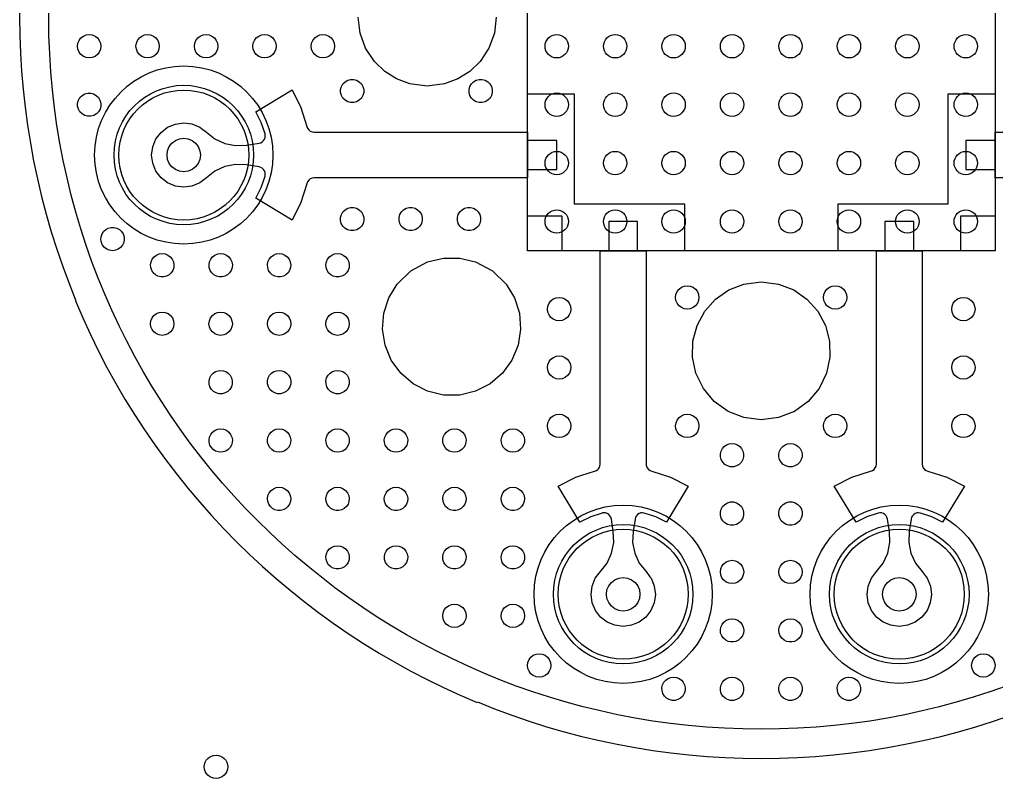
# Model space of a CAD drawing. Header units: millimetres. Extents: x -13 to 15.8, y -13 to 13.
# Drawn here: x -12.69 to 4.03, y -13.04 to -0.04 of the extents above; entities that cross this region are included whole.
import ezdxf

# ---------------------------------------------------------------- set-up
doc = ezdxf.new("R2010")
doc.units = ezdxf.units.MM
for name, color, linetype in [('BoardOutline', 55, 'CONTINUOUS'), ('ContourRouting', 180, 'CONTINUOUS'), ('ContourRoutingFinal', 216, 'CONTINUOUS'), ('Default', 1, 'CONTINUOUS'), ('DrillPlated', 6, 'CONTINUOUS'), ('Fiducial', 1, 'CONTINUOUS'), ('PocketBottom', 3, 'CONTINUOUS'), ('PocketBottomFinal', 52, 'CONTINUOUS'), ('PocketTop', 4, 'CONTINUOUS'), ('PocketTopFinal', 9, 'CONTINUOUS'), ('RuboutTop', 216, 'CONTINUOUS'), ('TopLayer', 208, 'CONTINUOUS')]:
    doc.layers.add(name, color=color, linetype=linetype)

# ---------------------------------------------------------------- blocks, each defined once
blk = doc.blocks.new('New_DXF_Cell')
at = {"layer": 'BoardOutline'}
blk.add_circle((0, 0), 12.192, dxfattribs=at)
at = {"layer": 'ContourRouting'}
for start, end in [(157.499999, -157.499999), (-112.500001, -67.499999)]:
    blk.add_arc((0, 0), 12.692, start, end, dxfattribs=at)
at = {"layer": 'ContourRoutingFinal'}
blk.add_arc((0, 0), 12.70189, -157.50001, -112.49999, dxfattribs=at)
at = {"layer": 'DrillPlated'}
blk.add_lwpolyline([(-4.5339, 0), (-4.56602, -0.27357), (-4.66063, -0.53226), (-4.81259, -0.762), (-4.98656, -0.92971), (-5.19103, -1.05851), (-5.41743, -1.143), (-5.715, -1.1811), (-6.01258, -1.143), (-6.23898, -1.05851), (-6.44344, -0.92971), (-6.61742, -0.762), (-6.76938, -0.53226), (-6.86399, -0.27357), (-6.8961, 0)], dxfattribs=at)
for points in [[(-11.44824, -0.30681), (-11.4, -0.32679), (-11.35858, -0.35858), (-11.3268, -0.4), (-11.30682, -0.44823), (-11.3, -0.5), (-11.30682, -0.55176), (-11.3268, -0.6), (-11.35858, -0.64142), (-11.4, -0.6732), (-11.44824, -0.69318), (-11.5, -0.7), (-11.55177, -0.69318), (-11.6, -0.6732), (-11.64143, -0.64142), (-11.67321, -0.6), (-11.69319, -0.55176), (-11.7, -0.5), (-11.69319, -0.44823), (-11.67321, -0.4), (-11.64143, -0.35858), (-11.6, -0.32679), (-11.55177, -0.30681), (-11.5, -0.3)], [(-10.44824, -0.30681), (-10.4, -0.32679), (-10.35858, -0.35858), (-10.3268, -0.4), (-10.30682, -0.44823), (-10.3, -0.5), (-10.30682, -0.55176), (-10.3268, -0.6), (-10.35858, -0.64142), (-10.4, -0.6732), (-10.44824, -0.69318), (-10.5, -0.7), (-10.55177, -0.69318), (-10.6, -0.6732), (-10.64143, -0.64142), (-10.67321, -0.6), (-10.69319, -0.55176), (-10.7, -0.5), (-10.69319, -0.44823), (-10.67321, -0.4), (-10.64143, -0.35858), (-10.6, -0.32679), (-10.55177, -0.30681), (-10.5, -0.3)], [(-9.44824, -0.30681), (-9.4, -0.32679), (-9.35858, -0.35858), (-9.3268, -0.4), (-9.30682, -0.44823), (-9.3, -0.5), (-9.30682, -0.55176), (-9.3268, -0.6), (-9.35858, -0.64142), (-9.4, -0.6732), (-9.44824, -0.69318), (-9.5, -0.7), (-9.55177, -0.69318), (-9.6, -0.6732), (-9.64143, -0.64142), (-9.67321, -0.6), (-9.69319, -0.55176), (-9.7, -0.5), (-9.69319, -0.44823), (-9.67321, -0.4), (-9.64143, -0.35858), (-9.6, -0.32679), (-9.55177, -0.30681), (-9.5, -0.3)], [(-8.44824, -0.30681), (-8.4, -0.32679), (-8.35858, -0.35858), (-8.3268, -0.4), (-8.30682, -0.44823), (-8.3, -0.5), (-8.30682, -0.55176), (-8.3268, -0.6), (-8.35858, -0.64142), (-8.4, -0.6732), (-8.44824, -0.69318), (-8.5, -0.7), (-8.55177, -0.69318), (-8.6, -0.6732), (-8.64143, -0.64142), (-8.67321, -0.6), (-8.69319, -0.55176), (-8.7, -0.5), (-8.69319, -0.44823), (-8.67321, -0.4), (-8.64143, -0.35858), (-8.6, -0.32679), (-8.55177, -0.30681), (-8.5, -0.3)], [(-7.44824, -0.30681), (-7.4, -0.32679), (-7.35858, -0.35858), (-7.3268, -0.4), (-7.30682, -0.44823), (-7.3, -0.5), (-7.30682, -0.55176), (-7.3268, -0.6), (-7.35858, -0.64142), (-7.4, -0.6732), (-7.44824, -0.69318), (-7.5, -0.7), (-7.55177, -0.69318), (-7.6, -0.6732), (-7.64143, -0.64142), (-7.67321, -0.6), (-7.69319, -0.55176), (-7.7, -0.5), (-7.69319, -0.44823), (-7.67321, -0.4), (-7.64143, -0.35858), (-7.6, -0.32679), (-7.55177, -0.30681), (-7.5, -0.3)], [(-6.92394, -1.08073), (-6.87893, -1.10651), (-6.84207, -1.143), (-6.81564, -1.18819), (-6.80184, -1.23869), (-6.80162, -1.29104), (-6.81499, -1.34165), (-6.84103, -1.38706), (-6.87797, -1.42415), (-6.92327, -1.45039), (-6.97383, -1.46398), (-7.02618, -1.46398), (-7.07674, -1.45039), (-7.12204, -1.42415), (-7.15897, -1.38706), (-7.18502, -1.34165), (-7.19839, -1.29104), (-7.19817, -1.23869), (-7.18437, -1.18819), (-7.15794, -1.143), (-7.12108, -1.10651), (-7.07607, -1.08073), (-7.02594, -1.06739), (-6.97407, -1.06739)], [(-4.72394, -1.08073), (-4.67893, -1.10651), (-4.64207, -1.143), (-4.61564, -1.18819), (-4.60184, -1.23869), (-4.60162, -1.29104), (-4.61499, -1.34165), (-4.64103, -1.38706), (-4.67797, -1.42415), (-4.72327, -1.45039), (-4.77383, -1.46398), (-4.82618, -1.46398), (-4.87674, -1.45039), (-4.92204, -1.42415), (-4.95897, -1.38706), (-4.98502, -1.34165), (-4.99839, -1.29104), (-4.99817, -1.23869), (-4.98437, -1.18819), (-4.95794, -1.143), (-4.92108, -1.10651), (-4.87607, -1.08073), (-4.82594, -1.06739), (-4.77407, -1.06739)], [(-11.42392, -1.31504), (-11.3789, -1.34083), (-11.34203, -1.37734), (-11.3158, -1.42211), (-11.30196, -1.47211), (-11.30145, -1.524), (-11.31457, -1.57493), (-11.34052, -1.62068), (-11.37749, -1.65808), (-11.42293, -1.68455), (-11.47371, -1.69826), (-11.5263, -1.69826), (-11.57708, -1.68455), (-11.62252, -1.65808), (-11.65949, -1.62068), (-11.68544, -1.57493), (-11.69856, -1.524), (-11.69805, -1.47211), (-11.68421, -1.42211), (-11.65798, -1.37734), (-11.62111, -1.34083), (-11.57609, -1.31504), (-11.52595, -1.30169), (-11.47406, -1.30169)], [(-9.80729, -2.08496), (-9.73807, -2.11363), (-9.67863, -2.15925), (-9.63301, -2.21869), (-9.60434, -2.28791), (-9.59456, -2.3622), (-9.60434, -2.43649), (-9.63301, -2.50571), (-9.67863, -2.56515), (-9.73807, -2.61077), (-9.80729, -2.63944), (-9.88158, -2.64922), (-9.95587, -2.63944), (-10.02509, -2.61077), (-10.08453, -2.56515), (-10.13015, -2.50571), (-10.15882, -2.43649), (-10.1686, -2.3622), (-10.15882, -2.28791), (-10.13015, -2.21869), (-10.08453, -2.15925), (-10.02509, -2.11363), (-9.95587, -2.08496), (-9.88158, -2.07518)], [(-6.92438, -3.27355), (-6.87957, -3.29903), (-6.84275, -3.33512), (-6.81639, -3.37943), (-6.80222, -3.429), (-6.80134, -3.48176), (-6.81428, -3.53291), (-6.84015, -3.57889), (-6.87715, -3.61652), (-6.92269, -3.64315), (-6.97362, -3.65695), (-7.02639, -3.65695), (-7.07731, -3.64315), (-7.12286, -3.61652), (-7.15986, -3.57889), (-7.18573, -3.53291), (-7.19867, -3.48176), (-7.19779, -3.429), (-7.18362, -3.37943), (-7.15726, -3.33512), (-7.12044, -3.29903), (-7.07563, -3.27355), (-7.02578, -3.26037), (-6.97423, -3.26037)], [(-5.92438, -3.27355), (-5.87957, -3.29903), (-5.84275, -3.33512), (-5.81639, -3.37943), (-5.80222, -3.429), (-5.80134, -3.48176), (-5.81428, -3.53291), (-5.84015, -3.57889), (-5.87715, -3.61652), (-5.92269, -3.64315), (-5.97362, -3.65695), (-6.02639, -3.65695), (-6.07731, -3.64315), (-6.12286, -3.61652), (-6.15986, -3.57889), (-6.18573, -3.53291), (-6.19867, -3.48176), (-6.19779, -3.429), (-6.18362, -3.37943), (-6.15726, -3.33512), (-6.12044, -3.29903), (-6.07563, -3.27355), (-6.02578, -3.26037), (-5.97423, -3.26037)], [(-4.92438, -3.27355), (-4.87957, -3.29903), (-4.84275, -3.33512), (-4.81639, -3.37943), (-4.80222, -3.429), (-4.80134, -3.48176), (-4.81428, -3.53291), (-4.84015, -3.57889), (-4.87715, -3.61652), (-4.92269, -3.64315), (-4.97362, -3.65695), (-5.02639, -3.65695), (-5.07731, -3.64315), (-5.12286, -3.61652), (-5.15986, -3.57889), (-5.18573, -3.53291), (-5.19867, -3.48176), (-5.19779, -3.429), (-5.18362, -3.37943), (-5.15726, -3.33512), (-5.12044, -3.29903), (-5.07563, -3.27355), (-5.02578, -3.26037), (-4.97423, -3.26037)], [(-11.02693, -3.61383), (-10.98325, -3.63762), (-10.94678, -3.67145), (-10.9198, -3.71324), (-10.90396, -3.76039), (-10.90025, -3.81), (-10.90914, -3.85977), (-10.93023, -3.90572), (-10.96216, -3.94491), (-11.00291, -3.97485), (-11.04985, -3.99361), (-11.1, -4), (-11.15016, -3.99361), (-11.1971, -3.97485), (-11.23784, -3.94491), (-11.26978, -3.90572), (-11.29086, -3.85977), (-11.29975, -3.81), (-11.29604, -3.76039), (-11.28021, -3.71324), (-11.25322, -3.67145), (-11.21676, -3.63762), (-11.17308, -3.61383), (-11.12488, -3.60155), (-11.07513, -3.60155)], [(-10.1997, -4.05643), (-10.15262, -4.07531), (-10.11181, -4.10542), (-10.07989, -4.14483), (-10.05891, -4.191), (-10.05026, -4.23998), (-10.05396, -4.28959), (-10.0698, -4.33675), (-10.09678, -4.37854), (-10.13324, -4.41238), (-10.17693, -4.43617), (-10.22513, -4.44845), (-10.27488, -4.44845), (-10.32308, -4.43617), (-10.36677, -4.41238), (-10.40323, -4.37854), (-10.43021, -4.33675), (-10.44605, -4.28959), (-10.44975, -4.23998), (-10.4411, -4.191), (-10.42012, -4.14483), (-10.38819, -4.10542), (-10.34738, -4.07531), (-10.30031, -4.05643), (-10.25, -4.05)], [(-9.1997, -4.05643), (-9.15262, -4.07531), (-9.11181, -4.10542), (-9.07989, -4.14483), (-9.05891, -4.191), (-9.05026, -4.23998), (-9.05396, -4.28959), (-9.0698, -4.33675), (-9.09678, -4.37854), (-9.13324, -4.41238), (-9.17693, -4.43617), (-9.22513, -4.44845), (-9.27488, -4.44845), (-9.32308, -4.43617), (-9.36677, -4.41238), (-9.40323, -4.37854), (-9.43021, -4.33675), (-9.44605, -4.28959), (-9.44975, -4.23998), (-9.4411, -4.191), (-9.42012, -4.14483), (-9.38819, -4.10542), (-9.34738, -4.07531), (-9.30031, -4.05643), (-9.25, -4.05)], [(-8.1997, -4.05643), (-8.15262, -4.07531), (-8.11181, -4.10542), (-8.07989, -4.14483), (-8.05891, -4.191), (-8.05026, -4.23998), (-8.05396, -4.28959), (-8.0698, -4.33675), (-8.09678, -4.37854), (-8.13324, -4.41238), (-8.17693, -4.43617), (-8.22513, -4.44845), (-8.27488, -4.44845), (-8.32308, -4.43617), (-8.36677, -4.41238), (-8.40323, -4.37854), (-8.43021, -4.33675), (-8.44605, -4.28959), (-8.44975, -4.23998), (-8.4411, -4.191), (-8.42012, -4.14483), (-8.38819, -4.10542), (-8.34738, -4.07531), (-8.30031, -4.05643), (-8.25, -4.05)], [(-7.1997, -4.05643), (-7.15262, -4.07531), (-7.11181, -4.10542), (-7.07989, -4.14483), (-7.05891, -4.191), (-7.05026, -4.23998), (-7.05396, -4.28959), (-7.0698, -4.33675), (-7.09678, -4.37854), (-7.13324, -4.41238), (-7.17693, -4.43617), (-7.22513, -4.44845), (-7.27488, -4.44845), (-7.32308, -4.43617), (-7.36677, -4.41238), (-7.40323, -4.37854), (-7.43021, -4.33675), (-7.44605, -4.28959), (-7.44975, -4.23998), (-7.4411, -4.191), (-7.42012, -4.14483), (-7.38819, -4.10542), (-7.34738, -4.07531), (-7.30031, -4.05643), (-7.25, -4.05)], [(-4.88754, -4.191), (-4.60076, -4.34527), (-4.36701, -4.572), (-4.22399, -4.80771), (-4.13951, -5.07015), (-4.11818, -5.34503), (-4.16116, -5.61737), (-4.2661, -5.87232), (-4.42729, -6.096), (-4.63888, -6.27819), (-4.88733, -6.40562), (-5.15875, -6.47117), (-5.43797, -6.47117), (-5.70938, -6.40562), (-5.95783, -6.27819), (-6.16942, -6.096), (-6.33061, -5.87232), (-6.43556, -5.61737), (-6.47853, -5.34503), (-6.4572, -5.07015), (-6.37272, -4.80771), (-6.2297, -4.572), (-5.99595, -4.34527), (-5.70917, -4.191), (-5.43789, -4.12552), (-5.15882, -4.12552)], [(-1.21394, -4.60681), (-1.1657, -4.62679), (-1.12428, -4.65858), (-1.0925, -4.7), (-1.07252, -4.74823), (-1.0657, -4.8), (-1.07252, -4.85176), (-1.0925, -4.9), (-1.12428, -4.94142), (-1.1657, -4.9732), (-1.21394, -4.99318), (-1.2657, -5), (-1.31747, -4.99318), (-1.3657, -4.9732), (-1.40713, -4.94142), (-1.43891, -4.9), (-1.45889, -4.85176), (-1.4657, -4.8), (-1.45889, -4.74823), (-1.43891, -4.7), (-1.40713, -4.65858), (-1.3657, -4.62679), (-1.31747, -4.60681), (-1.2657, -4.6)], [(0.29757, -4.572), (0.55546, -4.67267), (0.78284, -4.8306), (0.9672, -5.03713), (1.09843, -5.2809), (1.1693, -5.54852), (1.17593, -5.82529), (1.11796, -6.096), (0.99093, -6.35769), (0.80379, -6.58039), (0.5679, -6.7506), (0.29757, -6.858), (0, -6.8961), (-0.29758, -6.858), (-0.56791, -6.7506), (-0.8038, -6.58039), (-0.99094, -6.35769), (-1.11797, -6.096), (-1.17594, -5.82529), (-1.16931, -5.54852), (-1.09844, -5.2809), (-0.96721, -5.03713), (-0.78285, -4.8306), (-0.55547, -4.67267), (-0.29758, -4.572), (0, -4.5339)], [(1.31746, -4.60681), (1.3657, -4.62679), (1.40712, -4.65858), (1.4389, -4.7), (1.45888, -4.74823), (1.4657, -4.8), (1.45888, -4.85176), (1.4389, -4.9), (1.40712, -4.94142), (1.3657, -4.9732), (1.31746, -4.99318), (1.2657, -5), (1.21393, -4.99318), (1.1657, -4.9732), (1.12427, -4.94142), (1.09249, -4.9), (1.07251, -4.85176), (1.0657, -4.8), (1.07251, -4.74823), (1.09249, -4.7), (1.12427, -4.65858), (1.1657, -4.62679), (1.21393, -4.60681), (1.2657, -4.6)], [(-3.40694, -4.80681), (-3.3587, -4.82679), (-3.31728, -4.85858), (-3.2855, -4.9), (-3.26552, -4.94823), (-3.2587, -5), (-3.26552, -5.05176), (-3.2855, -5.1), (-3.31728, -5.14142), (-3.3587, -5.1732), (-3.40694, -5.19318), (-3.4587, -5.2), (-3.51047, -5.19318), (-3.5587, -5.1732), (-3.60013, -5.14142), (-3.63191, -5.1), (-3.65189, -5.05176), (-3.6587, -5), (-3.65189, -4.94823), (-3.63191, -4.9), (-3.60013, -4.85858), (-3.5587, -4.82679), (-3.51047, -4.80681), (-3.4587, -4.8)], [(3.51046, -4.80681), (3.5587, -4.82679), (3.60012, -4.85858), (3.6319, -4.9), (3.65188, -4.94823), (3.6587, -5), (3.65188, -5.05176), (3.6319, -5.1), (3.60012, -5.14142), (3.5587, -5.1732), (3.51046, -5.19318), (3.4587, -5.2), (3.40693, -5.19318), (3.3587, -5.1732), (3.31727, -5.14142), (3.28549, -5.1), (3.26551, -5.05176), (3.2587, -5), (3.26551, -4.94823), (3.28549, -4.9), (3.31727, -4.85858), (3.3587, -4.82679), (3.40693, -4.80681), (3.4587, -4.8)], [(-10.19824, -5.05681), (-10.15, -5.07679), (-10.10858, -5.10858), (-10.0768, -5.15), (-10.05682, -5.19823), (-10.05, -5.25), (-10.05682, -5.30176), (-10.0768, -5.35), (-10.10858, -5.39142), (-10.15, -5.4232), (-10.19824, -5.44318), (-10.25, -5.45), (-10.30177, -5.44318), (-10.35, -5.4232), (-10.39143, -5.39142), (-10.42321, -5.35), (-10.44319, -5.30176), (-10.45, -5.25), (-10.44319, -5.19823), (-10.42321, -5.15), (-10.39143, -5.10858), (-10.35, -5.07679), (-10.30177, -5.05681), (-10.25, -5.05)], [(-9.19824, -5.05681), (-9.15, -5.07679), (-9.10858, -5.10858), (-9.0768, -5.15), (-9.05682, -5.19823), (-9.05, -5.25), (-9.05682, -5.30176), (-9.0768, -5.35), (-9.10858, -5.39142), (-9.15, -5.4232), (-9.19824, -5.44318), (-9.25, -5.45), (-9.30177, -5.44318), (-9.35, -5.4232), (-9.39143, -5.39142), (-9.42321, -5.35), (-9.44319, -5.30176), (-9.45, -5.25), (-9.44319, -5.19823), (-9.42321, -5.15), (-9.39143, -5.10858), (-9.35, -5.07679), (-9.30177, -5.05681), (-9.25, -5.05)], [(-8.19824, -5.05681), (-8.15, -5.07679), (-8.10858, -5.10858), (-8.0768, -5.15), (-8.05682, -5.19823), (-8.05, -5.25), (-8.05682, -5.30176), (-8.0768, -5.35), (-8.10858, -5.39142), (-8.15, -5.4232), (-8.19824, -5.44318), (-8.25, -5.45), (-8.30177, -5.44318), (-8.35, -5.4232), (-8.39143, -5.39142), (-8.42321, -5.35), (-8.44319, -5.30176), (-8.45, -5.25), (-8.44319, -5.19823), (-8.42321, -5.15), (-8.39143, -5.10858), (-8.35, -5.07679), (-8.30177, -5.05681), (-8.25, -5.05)], [(-7.19824, -5.05681), (-7.15, -5.07679), (-7.10858, -5.10858), (-7.0768, -5.15), (-7.05682, -5.19823), (-7.05, -5.25), (-7.05682, -5.30176), (-7.0768, -5.35), (-7.10858, -5.39142), (-7.15, -5.4232), (-7.19824, -5.44318), (-7.25, -5.45), (-7.30177, -5.44318), (-7.35, -5.4232), (-7.39143, -5.39142), (-7.42321, -5.35), (-7.44319, -5.30176), (-7.45, -5.25), (-7.44319, -5.19823), (-7.42321, -5.15), (-7.39143, -5.10858), (-7.35, -5.07679), (-7.30177, -5.05681), (-7.25, -5.05)], [(-3.40749, -5.80667), (-3.3597, -5.82622), (-3.31851, -5.85737), (-3.28666, -5.89802), (-3.26628, -5.94547), (-3.25873, -5.99656), (-3.26452, -6.04787), (-3.28325, -6.096), (-3.31487, -6.13897), (-3.35672, -6.17205), (-3.40583, -6.19288), (-3.4587, -6.2), (-3.51158, -6.19288), (-3.56068, -6.17205), (-3.60254, -6.13897), (-3.63416, -6.096), (-3.65289, -6.04787), (-3.65867, -5.99656), (-3.65113, -5.94547), (-3.63075, -5.89802), (-3.5989, -5.85737), (-3.55771, -5.82622), (-3.50991, -5.80667), (-3.4587, -5.8)], [(3.50991, -5.80667), (3.5577, -5.82622), (3.59889, -5.85737), (3.63074, -5.89802), (3.65112, -5.94547), (3.65867, -5.99656), (3.65288, -6.04787), (3.63415, -6.096), (3.60253, -6.13897), (3.56068, -6.17205), (3.51157, -6.19288), (3.4587, -6.2), (3.40582, -6.19288), (3.35672, -6.17205), (3.31486, -6.13897), (3.28324, -6.096), (3.26451, -6.04787), (3.25873, -5.99656), (3.26627, -5.94547), (3.28665, -5.89802), (3.3185, -5.85737), (3.35969, -5.82622), (3.40749, -5.80667), (3.4587, -5.8)], [(-9.20428, -6.05529), (-9.16098, -6.0709), (-9.1224, -6.096), (-9.08734, -6.13363), (-9.06305, -6.17896), (-9.05111, -6.22898), (-9.05233, -6.2804), (-9.06662, -6.3298), (-9.09303, -6.37393), (-9.12982, -6.40986), (-9.17456, -6.43522), (-9.22429, -6.44834), (-9.27572, -6.44834), (-9.32545, -6.43522), (-9.37019, -6.40986), (-9.40698, -6.37393), (-9.43339, -6.3298), (-9.44768, -6.2804), (-9.4489, -6.22898), (-9.43696, -6.17896), (-9.41267, -6.13363), (-9.37761, -6.096), (-9.33903, -6.0709), (-9.29573, -6.05529), (-9.25, -6.05)], [(-8.20428, -6.05529), (-8.16098, -6.0709), (-8.1224, -6.096), (-8.08734, -6.13363), (-8.06305, -6.17896), (-8.05111, -6.22898), (-8.05233, -6.2804), (-8.06662, -6.3298), (-8.09303, -6.37393), (-8.12982, -6.40986), (-8.17456, -6.43522), (-8.22429, -6.44834), (-8.27572, -6.44834), (-8.32545, -6.43522), (-8.37019, -6.40986), (-8.40698, -6.37393), (-8.43339, -6.3298), (-8.44768, -6.2804), (-8.4489, -6.22898), (-8.43696, -6.17896), (-8.41267, -6.13363), (-8.37761, -6.096), (-8.33903, -6.0709), (-8.29573, -6.05529), (-8.25, -6.05)], [(-7.20428, -6.05529), (-7.16098, -6.0709), (-7.1224, -6.096), (-7.08734, -6.13363), (-7.06305, -6.17896), (-7.05111, -6.22898), (-7.05233, -6.2804), (-7.06662, -6.3298), (-7.09303, -6.37393), (-7.12982, -6.40986), (-7.17456, -6.43522), (-7.22429, -6.44834), (-7.27572, -6.44834), (-7.32545, -6.43522), (-7.37019, -6.40986), (-7.40698, -6.37393), (-7.43339, -6.3298), (-7.44768, -6.2804), (-7.4489, -6.22898), (-7.43696, -6.17896), (-7.41267, -6.13363), (-7.37761, -6.096), (-7.33903, -6.0709), (-7.29573, -6.05529), (-7.25, -6.05)], [(-3.4072, -6.80674), (-3.35918, -6.82652), (-3.31786, -6.858), (-3.28623, -6.89874), (-3.26607, -6.94621), (-3.25872, -6.99726), (-3.26467, -7.0485), (-3.28549, -7.09998), (-3.31965, -7.14375), (-3.36063, -7.1743), (-3.40801, -7.19347), (-3.4587, -7.2), (-3.5094, -7.19347), (-3.55678, -7.1743), (-3.59776, -7.14375), (-3.63192, -7.09998), (-3.65273, -7.0485), (-3.65869, -6.99726), (-3.65134, -6.94621), (-3.63118, -6.89874), (-3.59954, -6.858), (-3.55823, -6.82652), (-3.5102, -6.80674), (-3.4587, -6.8)], [(-1.2142, -6.80674), (-1.16618, -6.82652), (-1.12486, -6.858), (-1.09323, -6.89874), (-1.07307, -6.94621), (-1.06572, -6.99726), (-1.07167, -7.0485), (-1.09249, -7.09998), (-1.12665, -7.14375), (-1.16763, -7.1743), (-1.21501, -7.19347), (-1.2657, -7.2), (-1.3164, -7.19347), (-1.36378, -7.1743), (-1.40476, -7.14375), (-1.43892, -7.09998), (-1.45973, -7.0485), (-1.46569, -6.99726), (-1.45834, -6.94621), (-1.43818, -6.89874), (-1.40654, -6.858), (-1.36523, -6.82652), (-1.3172, -6.80674), (-1.2657, -6.8)], [(1.3172, -6.80674), (1.36522, -6.82652), (1.40654, -6.858), (1.43817, -6.89874), (1.45833, -6.94621), (1.46568, -6.99726), (1.45973, -7.0485), (1.43891, -7.09998), (1.40475, -7.14375), (1.36377, -7.1743), (1.31639, -7.19347), (1.2657, -7.2), (1.215, -7.19347), (1.16762, -7.1743), (1.12664, -7.14375), (1.09248, -7.09998), (1.07167, -7.0485), (1.06571, -6.99726), (1.07306, -6.94621), (1.09322, -6.89874), (1.12486, -6.858), (1.16617, -6.82652), (1.2142, -6.80674), (1.2657, -6.8)], [(3.5102, -6.80674), (3.55822, -6.82652), (3.59954, -6.858), (3.63117, -6.89874), (3.65133, -6.94621), (3.65868, -6.99726), (3.65273, -7.0485), (3.63191, -7.09998), (3.59775, -7.14375), (3.55677, -7.1743), (3.50939, -7.19347), (3.4587, -7.2), (3.408, -7.19347), (3.36062, -7.1743), (3.31964, -7.14375), (3.28548, -7.09998), (3.26467, -7.0485), (3.25871, -6.99726), (3.26606, -6.94621), (3.28622, -6.89874), (3.31786, -6.858), (3.35917, -6.82652), (3.4072, -6.80674), (3.4587, -6.8)], [(-9.2, -7.05635), (-9.15318, -7.075), (-9.1125, -7.10476), (-9.08056, -7.14375), (-9.05939, -7.18945), (-9.05031, -7.239), (-9.05319, -7.28557), (-9.06679, -7.3302), (-9.09036, -7.37047), (-9.12261, -7.40418), (-9.1618, -7.4295), (-9.20473, -7.44481), (-9.25, -7.45), (-9.29528, -7.44481), (-9.33821, -7.4295), (-9.3774, -7.40418), (-9.40965, -7.37047), (-9.43322, -7.3302), (-9.44682, -7.28557), (-9.4497, -7.239), (-9.44062, -7.18945), (-9.41945, -7.14375), (-9.3875, -7.10476), (-9.34683, -7.075), (-9.3, -7.05635), (-9.25, -7.05)], [(-8.2, -7.05635), (-8.15318, -7.075), (-8.1125, -7.10476), (-8.08056, -7.14375), (-8.05939, -7.18945), (-8.05031, -7.239), (-8.05319, -7.28557), (-8.06679, -7.3302), (-8.09036, -7.37047), (-8.12261, -7.40418), (-8.1618, -7.4295), (-8.20473, -7.44481), (-8.25, -7.45), (-8.29528, -7.44481), (-8.33821, -7.4295), (-8.3774, -7.40418), (-8.40965, -7.37047), (-8.43322, -7.3302), (-8.44682, -7.28557), (-8.4497, -7.239), (-8.44062, -7.18945), (-8.41945, -7.14375), (-8.3875, -7.10476), (-8.34683, -7.075), (-8.3, -7.05635), (-8.25, -7.05)], [(-7.2, -7.05635), (-7.15318, -7.075), (-7.1125, -7.10476), (-7.08056, -7.14375), (-7.05939, -7.18945), (-7.05031, -7.239), (-7.05319, -7.28557), (-7.06679, -7.3302), (-7.09036, -7.37047), (-7.12261, -7.40418), (-7.1618, -7.4295), (-7.20473, -7.44481), (-7.25, -7.45), (-7.29528, -7.44481), (-7.33821, -7.4295), (-7.3774, -7.40418), (-7.40965, -7.37047), (-7.43322, -7.3302), (-7.44682, -7.28557), (-7.4497, -7.239), (-7.44062, -7.18945), (-7.41945, -7.14375), (-7.3875, -7.10476), (-7.34683, -7.075), (-7.3, -7.05635), (-7.25, -7.05)], [(-6.2, -7.05635), (-6.15318, -7.075), (-6.1125, -7.10476), (-6.08056, -7.14375), (-6.05939, -7.18945), (-6.05031, -7.239), (-6.05319, -7.28557), (-6.06679, -7.3302), (-6.09036, -7.37047), (-6.12261, -7.40418), (-6.1618, -7.4295), (-6.20473, -7.44481), (-6.25, -7.45), (-6.29528, -7.44481), (-6.33821, -7.4295), (-6.3774, -7.40418), (-6.40965, -7.37047), (-6.43322, -7.3302), (-6.44682, -7.28557), (-6.4497, -7.239), (-6.44062, -7.18945), (-6.41945, -7.14375), (-6.3875, -7.10476), (-6.34683, -7.075), (-6.3, -7.05635), (-6.25, -7.05)], [(-5.2, -7.05635), (-5.15318, -7.075), (-5.1125, -7.10476), (-5.08056, -7.14375), (-5.05939, -7.18945), (-5.05031, -7.239), (-5.05319, -7.28557), (-5.06679, -7.3302), (-5.09036, -7.37047), (-5.12261, -7.40418), (-5.1618, -7.4295), (-5.20473, -7.44481), (-5.25, -7.45), (-5.29528, -7.44481), (-5.33821, -7.4295), (-5.3774, -7.40418), (-5.40965, -7.37047), (-5.43322, -7.3302), (-5.44682, -7.28557), (-5.4497, -7.239), (-5.44062, -7.18945), (-5.41945, -7.14375), (-5.3875, -7.10476), (-5.34683, -7.075), (-5.3, -7.05635), (-5.25, -7.05)], [(-4.2, -7.05635), (-4.15318, -7.075), (-4.1125, -7.10476), (-4.08056, -7.14375), (-4.05939, -7.18945), (-4.05031, -7.239), (-4.05319, -7.28557), (-4.06679, -7.3302), (-4.09036, -7.37047), (-4.12261, -7.40418), (-4.1618, -7.4295), (-4.20473, -7.44481), (-4.25, -7.45), (-4.29528, -7.44481), (-4.33821, -7.4295), (-4.3774, -7.40418), (-4.40965, -7.37047), (-4.43322, -7.3302), (-4.44682, -7.28557), (-4.4497, -7.239), (-4.44062, -7.18945), (-4.41945, -7.14375), (-4.3875, -7.10476), (-4.34683, -7.075), (-4.3, -7.05635), (-4.25, -7.05)], [(-0.45205, -7.30583), (-0.4069, -7.32299), (-0.36718, -7.35048), (-0.3352, -7.38668), (-0.31284, -7.4295), (-0.3012, -7.47818), (-0.30201, -7.52823), (-0.31522, -7.57651), (-0.34, -7.62), (-0.37701, -7.65771), (-0.4226, -7.68441), (-0.47359, -7.69825), (-0.52642, -7.69825), (-0.57741, -7.68441), (-0.623, -7.65771), (-0.66, -7.62), (-0.68479, -7.57651), (-0.698, -7.52823), (-0.69881, -7.47818), (-0.68717, -7.4295), (-0.66481, -7.38668), (-0.63283, -7.35048), (-0.59311, -7.32299), (-0.54796, -7.30583), (-0.5, -7.3)], [(0.54795, -7.30583), (0.5931, -7.32299), (0.63282, -7.35048), (0.6648, -7.38668), (0.68716, -7.4295), (0.6988, -7.47818), (0.69799, -7.52823), (0.68478, -7.57651), (0.66, -7.62), (0.62299, -7.65771), (0.5774, -7.68441), (0.52641, -7.69825), (0.47358, -7.69825), (0.42259, -7.68441), (0.377, -7.65771), (0.34, -7.62), (0.31521, -7.57651), (0.302, -7.52823), (0.30119, -7.47818), (0.31283, -7.4295), (0.33519, -7.38668), (0.36717, -7.35048), (0.40689, -7.32299), (0.45204, -7.30583), (0.5, -7.3)], [(-8.1996, -8.05646), (-8.15244, -8.07541), (-8.11159, -8.10564), (-8.07967, -8.14518), (-8.05875, -8.1915), (-8.05018, -8.24152), (-8.05448, -8.29208), (-8.07137, -8.33993), (-8.09975, -8.382), (-8.1359, -8.41426), (-8.17875, -8.43687), (-8.22578, -8.44853), (-8.27423, -8.44853), (-8.32126, -8.43687), (-8.36411, -8.41426), (-8.40026, -8.382), (-8.42864, -8.33993), (-8.44553, -8.29208), (-8.44982, -8.24152), (-8.44126, -8.1915), (-8.42034, -8.14518), (-8.38842, -8.10564), (-8.34757, -8.07541), (-8.30041, -8.05646), (-8.25, -8.05)], [(-7.1996, -8.05646), (-7.15244, -8.07541), (-7.11159, -8.10564), (-7.07967, -8.14518), (-7.05875, -8.1915), (-7.05018, -8.24152), (-7.05448, -8.29208), (-7.07137, -8.33993), (-7.09975, -8.382), (-7.1359, -8.41426), (-7.17875, -8.43687), (-7.22578, -8.44853), (-7.27423, -8.44853), (-7.32126, -8.43687), (-7.36411, -8.41426), (-7.40026, -8.382), (-7.42864, -8.33993), (-7.44553, -8.29208), (-7.44982, -8.24152), (-7.44126, -8.1915), (-7.42034, -8.14518), (-7.38842, -8.10564), (-7.34757, -8.07541), (-7.30041, -8.05646), (-7.25, -8.05)], [(-6.1996, -8.05646), (-6.15244, -8.07541), (-6.11159, -8.10564), (-6.07967, -8.14518), (-6.05875, -8.1915), (-6.05018, -8.24152), (-6.05448, -8.29208), (-6.07137, -8.33993), (-6.09975, -8.382), (-6.1359, -8.41426), (-6.17875, -8.43687), (-6.22578, -8.44853), (-6.27423, -8.44853), (-6.32126, -8.43687), (-6.36411, -8.41426), (-6.40026, -8.382), (-6.42864, -8.33993), (-6.44553, -8.29208), (-6.44982, -8.24152), (-6.44126, -8.1915), (-6.42034, -8.14518), (-6.38842, -8.10564), (-6.34757, -8.07541), (-6.30041, -8.05646), (-6.25, -8.05)], [(-5.1996, -8.05646), (-5.15244, -8.07541), (-5.11159, -8.10564), (-5.07967, -8.14518), (-5.05875, -8.1915), (-5.05018, -8.24152), (-5.05448, -8.29208), (-5.07137, -8.33993), (-5.09975, -8.382), (-5.1359, -8.41426), (-5.17875, -8.43687), (-5.22578, -8.44853), (-5.27423, -8.44853), (-5.32126, -8.43687), (-5.36411, -8.41426), (-5.40026, -8.382), (-5.42864, -8.33993), (-5.44553, -8.29208), (-5.44982, -8.24152), (-5.44126, -8.1915), (-5.42034, -8.14518), (-5.38842, -8.10564), (-5.34757, -8.07541), (-5.30041, -8.05646), (-5.25, -8.05)], [(-4.1996, -8.05646), (-4.15244, -8.07541), (-4.11159, -8.10564), (-4.07967, -8.14518), (-4.05875, -8.1915), (-4.05018, -8.24152), (-4.05448, -8.29208), (-4.07137, -8.33993), (-4.09975, -8.382), (-4.1359, -8.41426), (-4.17875, -8.43687), (-4.22578, -8.44853), (-4.27423, -8.44853), (-4.32126, -8.43687), (-4.36411, -8.41426), (-4.40026, -8.382), (-4.42864, -8.33993), (-4.44553, -8.29208), (-4.44982, -8.24152), (-4.44126, -8.1915), (-4.42034, -8.14518), (-4.38842, -8.10564), (-4.34757, -8.07541), (-4.30041, -8.05646), (-4.25, -8.05)], [(-0.42162, -8.316), (-0.37561, -8.34339), (-0.33852, -8.382), (-0.31369, -8.4273), (-0.30128, -8.47745), (-0.30213, -8.52911), (-0.31619, -8.57882), (-0.34252, -8.62328), (-0.37935, -8.6595), (-0.42423, -8.68509), (-0.47417, -8.69832), (-0.52584, -8.69832), (-0.57578, -8.68509), (-0.62066, -8.6595), (-0.65749, -8.62328), (-0.68382, -8.57882), (-0.69787, -8.52911), (-0.69873, -8.47745), (-0.68632, -8.4273), (-0.66149, -8.382), (-0.6244, -8.34339), (-0.57839, -8.316), (-0.52677, -8.3018), (-0.47324, -8.3018)], [(0.57838, -8.316), (0.62439, -8.34339), (0.66148, -8.382), (0.68631, -8.4273), (0.69872, -8.47745), (0.69787, -8.52911), (0.68381, -8.57882), (0.65748, -8.62328), (0.62065, -8.6595), (0.57577, -8.68509), (0.52583, -8.69832), (0.47416, -8.69832), (0.42422, -8.68509), (0.37934, -8.6595), (0.34251, -8.62328), (0.31618, -8.57882), (0.30213, -8.52911), (0.30127, -8.47745), (0.31368, -8.4273), (0.33851, -8.382), (0.3756, -8.34339), (0.42161, -8.316), (0.47323, -8.3018), (0.52676, -8.3018)], [(-7.19993, -9.05637), (-7.15305, -9.07507), (-7.11234, -9.10491), (-7.0804, -9.144), (-7.05942, -9.18935), (-7.05034, -9.23849), (-7.05372, -9.28835), (-7.06935, -9.33581), (-7.09626, -9.37792), (-7.13278, -9.41204), (-7.17661, -9.43604), (-7.22502, -9.44843), (-7.27499, -9.44843), (-7.3234, -9.43604), (-7.36723, -9.41204), (-7.40375, -9.37792), (-7.43066, -9.33581), (-7.44629, -9.28835), (-7.44967, -9.23849), (-7.44059, -9.18935), (-7.4196, -9.144), (-7.38767, -9.10491), (-7.34696, -9.07507), (-7.30008, -9.05637), (-7.25, -9.05)], [(-6.19993, -9.05637), (-6.15305, -9.07507), (-6.11234, -9.10491), (-6.0804, -9.144), (-6.05942, -9.18935), (-6.05034, -9.23849), (-6.05372, -9.28835), (-6.06935, -9.33581), (-6.09626, -9.37792), (-6.13278, -9.41204), (-6.17661, -9.43604), (-6.22502, -9.44843), (-6.27499, -9.44843), (-6.3234, -9.43604), (-6.36723, -9.41204), (-6.40375, -9.37792), (-6.43066, -9.33581), (-6.44629, -9.28835), (-6.44967, -9.23849), (-6.44059, -9.18935), (-6.4196, -9.144), (-6.38767, -9.10491), (-6.34696, -9.07507), (-6.30008, -9.05637), (-6.25, -9.05)], [(-5.19993, -9.05637), (-5.15305, -9.07507), (-5.11234, -9.10491), (-5.0804, -9.144), (-5.05942, -9.18935), (-5.05034, -9.23849), (-5.05372, -9.28835), (-5.06935, -9.33581), (-5.09626, -9.37792), (-5.13278, -9.41204), (-5.17661, -9.43604), (-5.22502, -9.44843), (-5.27499, -9.44843), (-5.3234, -9.43604), (-5.36723, -9.41204), (-5.40375, -9.37792), (-5.43066, -9.33581), (-5.44629, -9.28835), (-5.44967, -9.23849), (-5.44059, -9.18935), (-5.4196, -9.144), (-5.38767, -9.10491), (-5.34696, -9.07507), (-5.30008, -9.05637), (-5.25, -9.05)], [(-4.19993, -9.05637), (-4.15305, -9.07507), (-4.11234, -9.10491), (-4.0804, -9.144), (-4.05942, -9.18935), (-4.05034, -9.23849), (-4.05372, -9.28835), (-4.06935, -9.33581), (-4.09626, -9.37792), (-4.13278, -9.41204), (-4.17661, -9.43604), (-4.22502, -9.44843), (-4.27499, -9.44843), (-4.3234, -9.43604), (-4.36723, -9.41204), (-4.40375, -9.37792), (-4.43066, -9.33581), (-4.44629, -9.28835), (-4.44967, -9.23849), (-4.44059, -9.18935), (-4.4196, -9.144), (-4.38767, -9.10491), (-4.34696, -9.07507), (-4.30008, -9.05637), (-4.25, -9.05)], [(-0.44824, -9.30681), (-0.4, -9.32679), (-0.35858, -9.35858), (-0.3268, -9.4), (-0.30682, -9.44823), (-0.3, -9.5), (-0.30682, -9.55176), (-0.3268, -9.6), (-0.35858, -9.64142), (-0.4, -9.6732), (-0.44824, -9.69318), (-0.5, -9.7), (-0.55177, -9.69318), (-0.6, -9.6732), (-0.64143, -9.64142), (-0.67321, -9.6), (-0.69319, -9.55176), (-0.7, -9.5), (-0.69319, -9.44823), (-0.67321, -9.4), (-0.64143, -9.35858), (-0.6, -9.32679), (-0.55177, -9.30681), (-0.5, -9.3)], [(0.55176, -9.30681), (0.6, -9.32679), (0.64142, -9.35858), (0.6732, -9.4), (0.69318, -9.44823), (0.7, -9.5), (0.69318, -9.55176), (0.6732, -9.6), (0.64142, -9.64142), (0.6, -9.6732), (0.55176, -9.69318), (0.5, -9.7), (0.44823, -9.69318), (0.4, -9.6732), (0.35857, -9.64142), (0.32679, -9.6), (0.30681, -9.55176), (0.3, -9.5), (0.30681, -9.44823), (0.32679, -9.4), (0.35857, -9.35858), (0.4, -9.32679), (0.44823, -9.30681), (0.5, -9.3)], [(-2.28791, -9.60434), (-2.21869, -9.63301), (-2.15925, -9.67863), (-2.11363, -9.73807), (-2.08496, -9.80729), (-2.07518, -9.88158), (-2.08496, -9.95587), (-2.11363, -10.02509), (-2.15925, -10.08453), (-2.21869, -10.13015), (-2.28791, -10.15882), (-2.3622, -10.1686), (-2.43649, -10.15882), (-2.50571, -10.13015), (-2.56515, -10.08453), (-2.61077, -10.02509), (-2.63944, -9.95587), (-2.64922, -9.88158), (-2.63944, -9.80729), (-2.61077, -9.73807), (-2.56515, -9.67863), (-2.50571, -9.63301), (-2.43649, -9.60434), (-2.3622, -9.59456)], [(2.43649, -9.60434), (2.50571, -9.63301), (2.56515, -9.67863), (2.61077, -9.73807), (2.63944, -9.80729), (2.64922, -9.88158), (2.63944, -9.95587), (2.61077, -10.02509), (2.56515, -10.08453), (2.50571, -10.13015), (2.43649, -10.15882), (2.3622, -10.1686), (2.28791, -10.15882), (2.21869, -10.13015), (2.15925, -10.08453), (2.11363, -10.02509), (2.08496, -9.95587), (2.07518, -9.88158), (2.08496, -9.80729), (2.11363, -9.73807), (2.15925, -9.67863), (2.21869, -9.63301), (2.28791, -9.60434), (2.3622, -9.59456)], [(-5.19824, -10.05681), (-5.15, -10.07679), (-5.10858, -10.10858), (-5.0768, -10.15), (-5.05682, -10.19823), (-5.05, -10.25), (-5.05682, -10.30176), (-5.0768, -10.35), (-5.10858, -10.39142), (-5.15, -10.4232), (-5.19824, -10.44318), (-5.25, -10.45), (-5.30177, -10.44318), (-5.35, -10.4232), (-5.39143, -10.39142), (-5.42321, -10.35), (-5.44319, -10.30176), (-5.45, -10.25), (-5.44319, -10.19823), (-5.42321, -10.15), (-5.39143, -10.10858), (-5.35, -10.07679), (-5.30177, -10.05681), (-5.25, -10.05)], [(-4.19824, -10.05681), (-4.15, -10.07679), (-4.10858, -10.10858), (-4.0768, -10.15), (-4.05682, -10.19823), (-4.05, -10.25), (-4.05682, -10.30176), (-4.0768, -10.35), (-4.10858, -10.39142), (-4.15, -10.4232), (-4.19824, -10.44318), (-4.25, -10.45), (-4.30177, -10.44318), (-4.35, -10.4232), (-4.39143, -10.39142), (-4.42321, -10.35), (-4.44319, -10.30176), (-4.45, -10.25), (-4.44319, -10.19823), (-4.42321, -10.15), (-4.39143, -10.10858), (-4.35, -10.07679), (-4.30177, -10.05681), (-4.25, -10.05)], [(-0.44921, -10.30656), (-0.40174, -10.3258), (-0.36072, -10.35648), (-0.32883, -10.39656), (-0.30817, -10.44343), (-0.30009, -10.49401), (-0.30513, -10.54498), (-0.32295, -10.593), (-0.35237, -10.63493), (-0.39149, -10.668), (-0.43253, -10.68827), (-0.47711, -10.69868), (-0.52289, -10.69868), (-0.56748, -10.68827), (-0.60852, -10.668), (-0.64763, -10.63493), (-0.67706, -10.593), (-0.69488, -10.54498), (-0.69991, -10.49401), (-0.69184, -10.44343), (-0.67118, -10.39656), (-0.63929, -10.35648), (-0.59827, -10.3258), (-0.5508, -10.30656), (-0.5, -10.3)], [(0.55079, -10.30656), (0.59826, -10.3258), (0.63928, -10.35648), (0.67117, -10.39656), (0.69183, -10.44343), (0.69991, -10.49401), (0.69487, -10.54498), (0.67705, -10.593), (0.64763, -10.63493), (0.60851, -10.668), (0.56747, -10.68827), (0.52289, -10.69868), (0.47711, -10.69868), (0.43252, -10.68827), (0.39148, -10.668), (0.35237, -10.63493), (0.32294, -10.593), (0.30512, -10.54498), (0.30009, -10.49401), (0.30816, -10.44343), (0.32882, -10.39656), (0.36071, -10.35648), (0.40173, -10.3258), (0.4492, -10.30656), (0.5, -10.3)], [(-3.74824, -10.90681), (-3.7, -10.92679), (-3.65858, -10.95858), (-3.6268, -11), (-3.60682, -11.04823), (-3.6, -11.1), (-3.60682, -11.15176), (-3.6268, -11.2), (-3.65858, -11.24142), (-3.7, -11.2732), (-3.74824, -11.29318), (-3.8, -11.3), (-3.85177, -11.29318), (-3.9, -11.2732), (-3.94143, -11.24142), (-3.97321, -11.2), (-3.99319, -11.15176), (-4, -11.1), (-3.99319, -11.04823), (-3.97321, -11), (-3.94143, -10.95858), (-3.9, -10.92679), (-3.85177, -10.90681), (-3.8, -10.9)], [(3.85176, -10.90681), (3.9, -10.92679), (3.94142, -10.95858), (3.9732, -11), (3.99318, -11.04823), (4, -11.1), (3.99318, -11.15176), (3.9732, -11.2), (3.94142, -11.24142), (3.9, -11.2732), (3.85176, -11.29318), (3.8, -11.3), (3.74823, -11.29318), (3.7, -11.2732), (3.65857, -11.24142), (3.62679, -11.2), (3.60681, -11.15176), (3.6, -11.1), (3.60681, -11.04823), (3.62679, -11), (3.65857, -10.95858), (3.7, -10.92679), (3.74823, -10.90681), (3.8, -10.9)], [(-1.45195, -11.30586), (-1.40671, -11.32309), (-1.36694, -11.35069), (-1.33496, -11.38703), (-1.31265, -11.43), (-1.30101, -11.47994), (-1.30245, -11.5312), (-1.31688, -11.58041), (-1.34335, -11.62434), (-1.38012, -11.66008), (-1.42477, -11.68531), (-1.47436, -11.69835), (-1.52565, -11.69835), (-1.57524, -11.68531), (-1.61989, -11.66008), (-1.65666, -11.62434), (-1.68313, -11.58041), (-1.69756, -11.5312), (-1.699, -11.47994), (-1.68735, -11.43), (-1.66505, -11.38703), (-1.63307, -11.35069), (-1.5933, -11.32309), (-1.54806, -11.30586), (-1.5, -11.3)], [(-0.45195, -11.30586), (-0.40671, -11.32309), (-0.36694, -11.35069), (-0.33496, -11.38703), (-0.31265, -11.43), (-0.30101, -11.47994), (-0.30245, -11.5312), (-0.31688, -11.58041), (-0.34335, -11.62434), (-0.38012, -11.66008), (-0.42477, -11.68531), (-0.47436, -11.69835), (-0.52565, -11.69835), (-0.57524, -11.68531), (-0.61989, -11.66008), (-0.65666, -11.62434), (-0.68313, -11.58041), (-0.69756, -11.5312), (-0.699, -11.47994), (-0.68735, -11.43), (-0.66505, -11.38703), (-0.63307, -11.35069), (-0.5933, -11.32309), (-0.54806, -11.30586), (-0.5, -11.3)], [(0.54805, -11.30586), (0.59329, -11.32309), (0.63306, -11.35069), (0.66504, -11.38703), (0.68735, -11.43), (0.69899, -11.47994), (0.69755, -11.5312), (0.68312, -11.58041), (0.65665, -11.62434), (0.61988, -11.66008), (0.57523, -11.68531), (0.52564, -11.69835), (0.47435, -11.69835), (0.42476, -11.68531), (0.38011, -11.66008), (0.34334, -11.62434), (0.31687, -11.58041), (0.30244, -11.5312), (0.301, -11.47994), (0.31265, -11.43), (0.33495, -11.38703), (0.36693, -11.35069), (0.4067, -11.32309), (0.45194, -11.30586), (0.5, -11.3)], [(1.54805, -11.30586), (1.59329, -11.32309), (1.63306, -11.35069), (1.66504, -11.38703), (1.68735, -11.43), (1.69899, -11.47994), (1.69755, -11.5312), (1.68312, -11.58041), (1.65665, -11.62434), (1.61988, -11.66008), (1.57523, -11.68531), (1.52564, -11.69835), (1.47435, -11.69835), (1.42476, -11.68531), (1.38011, -11.66008), (1.34334, -11.62434), (1.31687, -11.58041), (1.30244, -11.5312), (1.301, -11.47994), (1.31265, -11.43), (1.33495, -11.38703), (1.36693, -11.35069), (1.4067, -11.32309), (1.45194, -11.30586), (1.5, -11.3)]]:
    blk.add_lwpolyline(points, close=True, dxfattribs=at)
for centre in [(-3.5, -0.5), (-2.5, -0.5), (-1.5, -0.5), (-0.5, -0.5), (0.5, -0.5), (1.5, -0.5), (2.5, -0.5), (3.5, -0.5), (-3.5, -1.5), (-2.5, -1.5), (-1.5, -1.5), (-0.5, -1.5), (0.5, -1.5), (1.5, -1.5), (2.5, -1.5), (3.5, -1.5), (-3.5, -2.5), (-2.5, -2.5), (-1.5, -2.5), (-0.5, -2.5), (0.5, -2.5), (1.5, -2.5), (2.5, -2.5), (3.5, -2.5), (-3.5, -3.5), (-2.5, -3.5), (-1.5, -3.5), (-0.5, -3.5), (0.5, -3.5), (1.5, -3.5), (2.5, -3.5), (3.5, -3.5)]:
    blk.add_circle(centre, 0.2, dxfattribs=at)
at = {"layer": 'Fiducial'}
blk.add_circle((-9.33, -12.835), 0.2, dxfattribs=at)
at = {"layer": 'PocketBottom'}
for centre in [(-9.88158, -2.3622), (-2.3622, -9.88158), (2.3622, -9.88158)]:
    blk.add_circle(centre, 1.1938, dxfattribs=at)
at = {"layer": 'PocketBottomFinal'}
for centre in [(-9.88158, -2.3622), (-2.3622, -9.88158), (2.3622, -9.88158)]:
    blk.add_circle(centre, 1.11252, dxfattribs=at)
at = {"layer": 'PocketTop'}
blk.add_lwpolyline([(4, 2.1157), (4, -2.1157), (3.5, -2.1157), (3.5, -2.6087), (4, -2.6087), (4, -4), (2.6087, -4), (2.6087, -3.5), (2.1157, -3.5), (2.1157, -4), (-2.1157, -4), (-2.1157, -3.5), (-2.6087, -3.5), (-2.6087, -4), (-4, -4), (-4, -2.6087), (-3.5, -2.6087), (-3.5, -2.1157), (-4, -2.1157), (-4, 2.1157)], dxfattribs=at)
at = {"layer": 'PocketTopFinal'}
for points in [[(-3.2, -3.2), (-1.3157, -3.2), (-1.3157, -4), (-3.4087, -4), (-3.4087, -3.4087), (-4, -3.4087), (-4, -1.3157), (-3.2, -1.3157)], [(4, -3.4087), (3.4087, -3.4087), (3.4087, -4), (1.3157, -4), (1.3157, -3.2), (3.2, -3.2), (3.2, -1.3157), (4, -1.3157)]]:
    blk.add_lwpolyline(points, close=True, dxfattribs=at)
at = {"layer": 'RuboutTop'}
for centre in [(-9.88158, -2.3622), (-2.3622, -9.88158), (2.3622, -9.88158)]:
    blk.add_circle(centre, 1.525, dxfattribs=at)
at = {"layer": 'TopLayer'}
for points in [[(-7.87784, -1.55024), (-7.776, -1.87152), (-7.76393, -1.90329), (-7.74386, -1.93072), (-7.71725, -1.95184), (-7.68599, -1.96515), (-7.65231, -1.9697), (-4, -1.9697), (-4, -2.7547), (-7.65231, -2.7547), (-7.68599, -2.75925), (-7.71725, -2.77256), (-7.74386, -2.79369), (-7.76393, -2.82111), (-7.776, -2.85288), (-7.87784, -3.17416), (-8.02838, -3.47571), (-8.64983, -3.10231), (-8.55645, -2.91808), (-8.49044, -2.72236), (-8.4864, -2.69244), (-8.48954, -2.66241), (-8.49968, -2.63398), (-8.51624, -2.60873), (-8.53828, -2.58811), (-8.56458, -2.57328), (-8.59363, -2.56507), (-8.8074, -2.5314), (-8.99413, -2.52408), (-9.17747, -2.56029), (-9.3474, -2.63804), (-9.49466, -2.75309), (-9.60875, -2.83976), (-9.74134, -2.89402), (-9.88345, -2.9122), (-10.02544, -2.89305), (-10.15766, -2.83789), (-10.27115, -2.75045), (-10.3582, -2.63666), (-10.41292, -2.50425), (-10.43158, -2.3622), (-10.41292, -2.22015), (-10.3582, -2.08774), (-10.27115, -1.97395), (-10.15766, -1.88651), (-10.02544, -1.83135), (-9.88345, -1.8122), (-9.74134, -1.83038), (-9.60874, -1.88464), (-9.58044, -1.90615), (-9.49466, -1.97131), (-9.3474, -2.08636), (-9.17747, -2.16411), (-8.99413, -2.20032), (-8.8074, -2.193), (-8.59363, -2.15933), (-8.56458, -2.15112), (-8.53828, -2.13629), (-8.51624, -2.11567), (-8.49968, -2.09042), (-8.48954, -2.06199), (-8.4864, -2.03196), (-8.49044, -2.00204), (-8.55645, -1.80633), (-8.64983, -1.62209), (-8.02838, -1.24869)], [(-1.96969, -7.65231), (-1.96726, -7.67037), (-1.96515, -7.68599), (-1.95184, -7.71725), (-1.93071, -7.74386), (-1.90328, -7.76392), (-1.87153, -7.77599), (-1.55024, -7.87784), (-1.24869, -8.02838), (-1.62209, -8.64983), (-1.80632, -8.55645), (-2.00204, -8.49044), (-2.03196, -8.48641), (-2.05915, -8.48924), (-2.06198, -8.48954), (-2.06946, -8.4922), (-2.09042, -8.49968), (-2.11567, -8.51624), (-2.13628, -8.53828), (-2.15111, -8.56458), (-2.15932, -8.59363), (-2.19299, -8.8074), (-2.20031, -8.99413), (-2.16411, -9.17747), (-2.08636, -9.3474), (-1.97131, -9.49466), (-1.90614, -9.58044), (-1.89393, -9.59653), (-1.88464, -9.60874), (-1.83172, -9.73807), (-1.83038, -9.74134), (-1.8122, -9.88345), (-1.83135, -10.02544), (-1.88651, -10.15766), (-1.97395, -10.27115), (-2.08774, -10.35821), (-2.16543, -10.39031), (-2.22014, -10.41292), (-2.36219, -10.43158), (-2.3622, -10.43158), (-2.50425, -10.41292), (-2.63666, -10.35821), (-2.75045, -10.27115), (-2.83789, -10.15766), (-2.89305, -10.02544), (-2.9122, -9.88345), (-2.89402, -9.74134), (-2.83976, -9.60875), (-2.75309, -9.49466), (-2.63804, -9.3474), (-2.56029, -9.17747), (-2.52408, -8.99413), (-2.5314, -8.8074), (-2.56507, -8.59363), (-2.57328, -8.56458), (-2.58811, -8.53829), (-2.60873, -8.51624), (-2.63398, -8.49968), (-2.6565, -8.49165), (-2.66242, -8.48954), (-2.66525, -8.48924), (-2.69244, -8.48641), (-2.7188, -8.48996), (-2.72235, -8.49044), (-2.91807, -8.55645), (-3.1023, -8.64983), (-3.10231, -8.64983), (-3.47571, -8.02838), (-3.17416, -7.87784), (-3.07231, -7.84556), (-2.85287, -7.77599), (-2.82111, -7.76392), (-2.79368, -7.74386), (-2.78433, -7.73209), (-2.77256, -7.71725), (-2.75925, -7.68599), (-2.7547, -7.65231), (-2.7547, -4), (-2.75469, -4), (-1.96969, -4)], [(2.7547, -7.65231), (2.75925, -7.68599), (2.77256, -7.71725), (2.79369, -7.74387), (2.82111, -7.76393), (2.85288, -7.776), (3.17416, -7.87784), (3.47571, -8.02838), (3.10231, -8.64983), (2.91808, -8.55645), (2.72236, -8.49044), (2.69244, -8.48641), (2.66241, -8.48954), (2.63398, -8.49968), (2.60873, -8.51624), (2.58811, -8.53829), (2.57328, -8.56458), (2.56507, -8.59363), (2.5314, -8.8074), (2.52408, -8.99413), (2.56029, -9.17747), (2.63804, -9.3474), (2.75309, -9.49466), (2.83976, -9.60875), (2.89402, -9.74134), (2.9122, -9.88345), (2.89305, -10.02544), (2.83789, -10.15766), (2.75045, -10.27115), (2.63666, -10.35821), (2.50425, -10.41292), (2.3622, -10.43158), (2.22015, -10.41292), (2.08774, -10.35821), (1.97395, -10.27115), (1.88651, -10.15766), (1.83135, -10.02544), (1.8122, -9.88345), (1.83038, -9.74134), (1.88464, -9.60875), (1.90615, -9.58044), (1.97131, -9.49466), (2.08636, -9.3474), (2.16411, -9.17747), (2.20032, -8.99413), (2.193, -8.8074), (2.15933, -8.59363), (2.15112, -8.56458), (2.13629, -8.53829), (2.11567, -8.51624), (2.09042, -8.49968), (2.06199, -8.48954), (2.03196, -8.48641), (2.00204, -8.49044), (1.80633, -8.55645), (1.62209, -8.64983), (1.24869, -8.02838), (1.55024, -7.87784), (1.87152, -7.776), (1.90329, -7.76393), (1.93072, -7.74387), (1.95184, -7.71725), (1.96515, -7.68599), (1.9697, -7.65231), (1.9697, -4), (2.7547, -4)]]:
    blk.add_lwpolyline(points, close=True, dxfattribs=at)
blk.add_lwpolyline([(7.65231, -2.7547), (4, -2.7547), (4, -1.9697), (7.65231, -1.9697)], dxfattribs=at)

msp = doc.modelspace()

# ---------------------------------------------------------------- block references
at = {"layer": 'Default'}
msp.add_blockref('New_DXF_Cell', (0, 0), dxfattribs=at)

doc.saveas('drawing.dxf')
